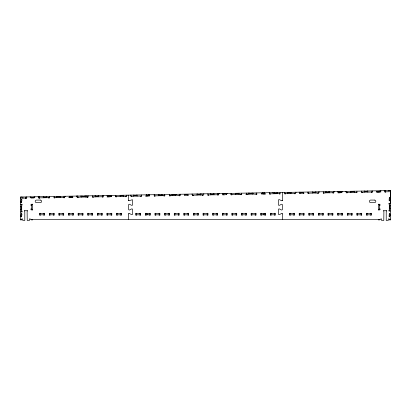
<?xml version="1.0" encoding="UTF-8"?>
<svg xmlns="http://www.w3.org/2000/svg" width="411" height="411" viewBox="0 0 411 411"><rect width="100%" height="100%" fill="white"/><g stroke="black" fill="none" stroke-linecap="round" stroke-linejoin="round"><path stroke-width="0.62" d="M26.689 198.076L20.565 198.184L20.55 197.033L390.429 190.576L390.45 203.286L388.914 203.286L388.914 204.056L389.294 204.056M146.378 194.978L146.871 194.968M149.28 195.215L149.183 194.788M128.607 219.31L128.607 213.915C129.208 212.251 131.988 215.945 132.578 214.27L132.578 209.276C131.982 207.601 129.218 211.3 128.607 209.625L128.607 204.627C129.203 202.957 131.988 206.651 132.578 204.981L132.47 199.71L128.992 200.717L128.638 200.481L128.607 195.143M282.403 192.461L282.408 200.337C281.802 202.001 279.028 198.308 278.432 199.982L278.432 204.981C279.028 206.651 281.812 202.957 282.408 204.627L282.408 209.625C281.807 211.3 279.043 207.601 278.432 209.276L278.432 214.27C279.028 215.945 281.802 212.251 282.408 213.915L282.408 219.31M21.141 199.443C23.201 197.701 20.303 207.319 21.141 199.443L21.716 199.443M21.711 202.063L20.565 202.007M21.141 213.859C23.309 212.168 20.18 221.632 21.141 213.859L21.716 213.859M389.294 197.84C391.395 196.119 388.41 205.675 389.294 197.84L389.875 197.84M389.294 213.859C391.431 212.158 388.385 221.647 389.294 213.859L389.875 213.859M128.607 213.915L128.92 213.54M282.408 200.337L282.09 200.712M146.47 194.978L146.871 194.824L146.876 195.112M149.265 194.927L148.777 194.793L148.787 195.225M148.782 195.081L149.044 194.932M148.957 194.932L148.864 194.793M111.006 196.607C112.835 193.92 100.865 198.364 111.402 196.597M261.571 193.401L261.581 193.977C271.25 195.03 259.716 191.552 261.601 193.977M380.206 191.901C381.228 190.57 377.113 191.654 376.83 191.408C375.839 192.677 381.105 192.43 380.144 191.331L376.938 191.387L376.949 191.963M149.455 195.934C151.212 193.432 139.951 197.357 149.455 195.934L149.434 195.359L146.234 195.415L146.244 195.99M187.904 194.686C187.575 195.919 188.649 194.783 187.894 194.686C182.715 193.884 183.789 196.453 188.295 195.256M226.353 194.593C228.275 192.096 216.72 196.011 226.353 194.593L226.343 193.437M341.7 192.579C343.534 189.99 332.134 194.054 341.7 192.579L341.685 191.423M34.113 197.372C23.006 198.035 41.979 197.717 30.892 197.429L30.917 198.004L34.123 197.948L34.103 196.792M111.006 196.026L107.805 196.083L107.816 196.664M303.246 192.672L303.308 193.247L303.534 192.959L303.241 192.677L299.989 192.733L299.999 193.304L300.03 192.153M38.798 197.866L49.531 197.681M53.949 197.604L64.763 197.414M68.791 197.342C81.147 196.771 61.46 196.987 72.557 197.28L72.562 196.699L69.361 196.756L69.372 197.331M76.996 197.198L88.17 197.003M92.398 196.931L103.392 196.741M115.63 196.525L126.424 196.335M131.037 196.258L141.435 196.073M165.063 195.662L154.253 195.852L154.233 194.696L154.264 196.237L155.034 196.222L155.029 195.836M169.291 195.59L180.29 195.395M192.528 195.184L203.126 194.999M207.74 194.917L218.447 194.732M230.741 194.516L241.76 194.326M245.799 194.254L256.777 194.064M280.019 193.658L269.595 193.838L269.575 192.682L269.616 194.223L270.381 194.208L270.376 193.822M284.633 193.576L295.247 193.391M299.285 193.319L304.022 193.237M318.468 192.985L308.039 193.165L308.039 192.014L308.065 193.55L308.836 193.535L308.825 193.155M323.277 192.903L334.081 192.713M338.114 192.641L342.091 192.574M346.124 192.502L356.918 192.312M361.531 192.235L372.145 192.05L372.125 190.894L372.15 192.435L371.38 192.446L371.374 192.06M376.183 191.978L380.925 191.896M390.45 191.726L384.937 191.824L384.937 190.668L384.963 192.209L385.734 192.194L385.729 191.809M389.294 190.54L390.45 190.54L390.45 220.075M21.716 197.064L20.565 197.064L20.565 220.075M389.294 200.404L389.875 200.404M20.565 204.246L22.102 204.246L22.102 205.017L21.716 205.017M32.484 204.57L30.943 204.57L30.943 205.336L31.328 205.336M378.531 204.57L380.067 204.57L380.067 205.336L379.682 205.336M389.294 205.346L390.45 205.33M390.45 205.788L389.875 205.788L389.875 208.48L390.45 208.48M20.565 206.291L21.429 206.291M20.565 206.307L21.716 206.307M20.565 206.748L21.141 206.748L21.141 209.44L20.565 209.44M31.328 208.927L30.943 208.927L30.943 209.697L32.484 209.697M379.682 208.927L380.067 208.927L380.067 209.697L378.531 209.697M389.294 208.916L390.45 208.916M20.565 209.877L21.716 209.877M389.294 210.206L388.914 210.206L388.914 210.977L390.45 210.977M21.716 211.167L22.102 211.167L22.102 211.937L20.565 211.937M39.692 213.669L44.501 213.669M49.305 213.669L54.113 213.669M58.917 213.669L63.726 213.669M68.529 213.669L73.338 213.669M78.141 213.669L82.95 213.669M87.754 213.669L92.562 213.669M97.366 213.669L102.175 213.669M106.978 213.669L111.787 213.669M116.59 213.669L121.399 213.669M135.815 213.669L140.624 213.669M145.427 213.669L150.236 213.669M155.039 213.669L159.848 213.669M164.652 213.669L169.46 213.669M174.269 213.669L179.073 213.669M183.881 213.669L188.685 213.669M193.494 213.669L198.297 213.669M203.106 213.669L207.909 213.669M212.718 213.669L217.522 213.669M222.33 213.669L227.134 213.669M231.943 213.669L236.746 213.669M241.555 213.669L246.359 213.669M251.167 213.669L255.971 213.669M260.78 213.669L265.583 213.669M270.392 213.669L275.195 213.669M289.616 213.669L294.42 213.669M299.229 213.669L304.032 213.669M308.841 213.669L313.644 213.669M318.453 213.669L323.257 213.669M328.065 213.669L332.869 213.669M337.678 213.669L342.486 213.669M347.29 213.669L352.099 213.669M356.902 213.669L361.711 213.669M366.514 213.669L371.323 213.669M39.692 214.819L44.501 214.819M49.305 214.819L54.113 214.819M58.917 214.819L63.726 214.819M68.529 214.819L73.338 214.819M78.141 214.819L82.95 214.819M87.754 214.819L92.562 214.819M97.366 214.819L102.175 214.819M106.978 214.819L111.787 214.819M116.59 214.819L121.399 214.819M135.815 214.819L140.624 214.819M145.427 214.819L150.236 214.819M155.039 214.819L159.848 214.819M164.652 214.819L169.46 214.819M174.269 214.819L179.073 214.819M183.881 214.819L188.685 214.819M193.494 214.819L198.297 214.819M203.106 214.819L207.909 214.819M212.718 214.819L217.522 214.819M222.33 214.819L227.134 214.819M231.943 214.819L236.746 214.819M241.555 214.819L246.359 214.819M251.167 214.819L255.971 214.819M260.78 214.819L265.583 214.819M270.392 214.819L275.195 214.819M289.616 214.819L294.42 214.819M299.229 214.819L304.032 214.819M308.841 214.819L313.644 214.819M318.453 214.819L323.257 214.819M328.065 214.819L332.869 214.819M337.678 214.819L342.486 214.819M347.29 214.819L352.099 214.819M356.902 214.819L361.711 214.819M366.514 214.819L371.323 214.819M20.565 215.718L20.853 215.718M390.162 215.718L390.45 215.718M21.141 216.422L21.716 216.422M389.294 216.422L389.875 216.422M20.565 219.197L20.853 219.197M390.162 219.197L390.45 219.197M20.565 219.31L22.744 218.924L22.744 220.46L24.799 220.46L24.799 211.105L24.413 211.105L24.413 210.334L27.491 210.334L27.491 211.105L27.105 211.105L27.229 220.46L29.474 220.46L29.474 218.924L30.239 218.924L30.239 219.31L380.771 219.31L380.771 218.924L381.542 218.924L381.542 220.46L383.787 220.46L383.91 211.105L383.525 211.105L383.525 210.334L386.597 210.334L386.597 211.105L386.217 211.105L386.217 220.46L388.272 220.46L388.272 218.924L390.45 219.31M282.09 213.54L282.408 213.92M128.92 200.712L128.607 200.332M149.26 194.783L149.275 195.071M388.955 190.601L388.965 190.987M388.57 190.606L388.575 190.894M385.497 190.663L385.503 190.951M384.172 190.683L384.177 190.971M380.905 190.74L380.91 191.028M380.134 190.755L380.139 191.043M367.783 190.971L367.783 192.122M367.326 190.976L367.336 191.557L364.644 191.603L364.634 191.023M364.197 191.033L364.218 192.184M362.497 192.214L362.502 192.6L361.737 192.615L361.706 191.074M356.902 191.161L356.928 192.697L356.162 192.713L356.152 192.327M354.38 191.202L354.416 192.358M353.943 191.213L353.953 191.788L351.261 191.834L351.251 191.259M350.809 191.264L350.83 192.42M350.794 191.269L350.809 192.23M347.274 192.482L347.285 192.867L346.514 192.877L346.488 191.341L346.509 192.497M347.054 191.906L347.064 192.487M345.723 191.356L345.733 191.932M342.455 191.413L342.461 191.701M338.479 191.48L338.5 192.636M337.714 191.495L337.719 191.88M334.446 191.552L334.451 191.839M333.675 191.567L333.701 193.103L332.931 193.119L332.925 192.733M333.095 192.44L333.1 192.728M329.334 191.834L329.35 192.795M329.314 191.639L329.334 192.795M328.877 191.649L328.887 192.225L326.195 192.271L326.185 191.696M325.748 191.706L325.769 192.857M324.048 192.887L324.053 193.273L323.287 193.283L323.257 191.747M319.219 191.819L319.229 192.394M318.453 191.829L318.479 193.37L317.708 193.381L317.703 192.995M315.931 191.875L315.951 193.026M315.494 191.88L315.499 192.461L312.812 192.507L312.802 191.932M312.345 191.937L312.381 193.093M299.265 192.168L299.275 192.744M295.997 192.225L296.002 192.512M295.781 192.225L295.792 192.805M295.226 192.235L295.252 193.776L294.482 193.787L294.476 193.401M290.88 192.312L290.901 193.468L290.865 192.312M290.428 192.322L290.438 192.898L287.746 192.944L287.736 192.369M287.299 192.374L287.32 193.53M285.599 193.56L285.604 193.941L284.833 193.956L284.808 192.42M280.004 192.502L280.03 194.038L279.259 194.054L279.254 193.668M277.482 192.548L277.502 193.699M277.04 192.554L277.05 193.129L274.363 193.175L274.353 192.6M273.911 192.61L273.932 193.761M272.812 192.625L272.822 193.011M264.766 192.769L264.787 193.92M264.612 192.769L264.622 193.057M264.119 192.78L264.124 193.067M263.168 192.795L263.174 193.083M263.174 193.37L263.184 193.951M262.65 192.805L262.655 193.093M262.213 192.81L262.218 193.103M256.772 192.908L256.803 194.444L256.032 194.46L256.027 194.074M253.52 193.155L253.525 193.54M252.416 192.985L252.436 194.136M251.979 192.99L251.989 193.566L249.297 193.617L249.287 193.036M248.85 193.047L248.871 194.198M248.835 193.237L248.84 193.622M248.136 193.057L248.141 193.442M247.15 194.228L247.155 194.614L246.384 194.629L246.353 193.088L246.379 194.244M241.55 193.175L241.581 194.711L240.81 194.727L240.805 194.341M239.032 193.216L239.053 194.372M238.591 193.227L238.601 193.802L235.914 193.848L235.904 193.273M235.462 193.278L235.482 194.434M231.927 194.495L231.932 194.881L231.167 194.891L231.141 193.355L231.167 194.511M227.108 193.427L227.119 193.812M223.137 193.494L223.158 194.65M222.372 193.509L222.377 193.797M219.104 193.566L219.109 193.951M218.888 193.571L218.893 193.858M218.323 193.581L218.349 195.117L217.583 195.133L217.573 194.747M217.738 193.591L217.743 193.879M213.972 193.653L213.992 194.809M213.535 193.663L213.545 194.239L210.853 194.285L210.843 193.709M210.406 193.715L210.427 194.871M208.701 194.901L208.706 195.287L207.935 195.297L207.915 193.761M203.877 193.833L203.882 194.218M203.106 193.843L203.132 195.384L202.361 195.395L202.356 195.009M201.303 193.874L201.308 194.259M200.589 193.889L200.609 195.04M200.147 193.894L200.157 194.475L197.47 194.521L197.46 193.941M197.018 193.951L197.039 195.102M193.478 195.168L193.483 195.549L192.718 195.564L192.692 194.028L192.718 195.179M191.927 194.038L191.932 194.326M184.698 194.742L184.709 195.317M180.65 194.239L180.66 194.619M180.439 194.239L180.45 194.819M179.874 194.249L179.9 195.79L179.134 195.8L179.124 195.415M176.622 194.305L176.627 194.691M175.523 194.326L175.543 195.477M175.086 194.331L175.096 194.912L172.404 194.958L172.394 194.382M171.957 194.388L171.973 195.544M170.246 195.569L170.257 195.955L169.486 195.97L169.46 194.434M164.657 194.516L164.683 196.052L163.912 196.068L163.907 195.682M162.14 194.557L162.16 195.713M161.698 194.567L161.708 195.143L159.021 195.189L159.011 194.614M158.569 194.624L158.589 195.775M149.039 194.788L149.044 195.076M148.957 194.788L148.962 195.076M148.34 194.799L148.345 195.086M147.832 195.384L147.842 195.965M146.383 194.835L146.378 195.122M141.425 194.922L141.451 196.458L140.68 196.473L140.675 196.088M137.079 194.999L137.099 196.15M136.637 195.004L136.647 195.579L133.955 195.631L133.945 195.05M133.508 195.061L133.529 196.211M131.797 196.242L131.808 196.628L131.037 196.643L131.011 195.102M130.246 195.117L130.256 195.502M126.978 195.174L126.989 195.559M126.213 195.189L126.234 196.725L125.463 196.741L125.458 196.355M123.69 195.23L123.711 196.386M123.254 195.24L123.264 195.816L120.572 195.862L120.562 195.287M120.125 195.292L120.146 196.448M116.58 196.509L116.585 196.895L115.815 196.905L115.789 195.369L115.82 196.52M116.375 196.222L116.38 196.515M111.766 195.441L111.771 195.821M110.996 195.451L111.016 196.607M107.795 195.508L107.8 195.893M107.024 195.523L107.03 195.811M103.757 195.579L103.762 195.867M102.976 195.59L103.002 197.131L102.231 197.146L102.226 196.761M102.39 195.6L102.396 195.893M98.65 195.667L98.655 196.823M98.193 195.677L98.203 196.253L95.511 196.299L95.501 195.723M95.064 195.728L95.085 196.884M93.348 196.915L93.354 197.301L92.588 197.311L92.562 195.775M88.535 195.847L88.545 196.227M87.769 195.857L87.779 197.398L87.014 197.408L87.004 197.023M86.346 195.883L86.356 196.268M85.961 195.888L85.971 196.273M85.262 195.903L85.267 197.054M84.81 195.908L84.82 196.484L82.128 196.535L82.118 195.955M81.681 195.965L81.702 197.116M80.582 195.985L80.587 196.366M78.131 197.177L78.136 197.563L77.366 197.578L77.34 196.042M77.915 196.032L77.92 196.319M77.36 196.042L77.376 197.193M76.759 196.052L76.765 196.34M76.59 196.052L76.595 196.34M65.313 196.247L65.318 196.54M64.527 196.263L64.553 197.804L63.782 197.814L63.777 197.429M63.946 196.273L63.952 196.561M63.962 197.136L63.967 197.429M60.201 196.34L60.206 197.491M59.744 196.345L59.754 196.926L57.062 196.972L57.052 196.396M56.6 196.401L56.636 197.552M54.899 197.583L54.904 197.968L54.139 197.984L54.108 196.448M49.32 196.53L49.33 198.066L48.565 198.081L48.555 197.696M46.797 196.571L46.818 197.727M46.361 196.581L46.371 197.157L43.679 197.203L43.669 196.628M43.232 196.633L43.253 197.789M39.677 197.85L39.687 198.236L38.917 198.246L38.891 196.71L38.927 197.866M39.466 196.699L39.471 196.987M39.482 197.568L39.487 197.855M38.31 196.72L38.315 197.008M38.141 196.725L38.146 197.013M34.873 196.782L34.878 197.069M30.902 196.848L30.907 197.234M30.131 196.864L30.137 197.152M26.864 196.92L26.869 197.208M26.114 198.087L26.093 196.936L26.104 198.472L25.333 198.487L25.328 198.102M25.513 197.809L25.518 198.097M22.872 196.992L22.893 198.143M389.294 203.286L389.294 210.977M389.294 219.197L389.294 220.075M379.682 204.57L379.682 209.697M379.682 219.279L379.682 220.075M379.302 204.57L379.302 204.185L378.531 204.185L378.531 210.078L379.302 210.078L379.302 209.697M378.531 219.279L378.531 220.075M370.552 213.669L370.552 213.283L371.323 213.283L371.323 215.205L370.552 215.205L370.552 214.819M367.285 213.669L367.285 213.283L366.514 213.283L366.514 215.205L367.285 215.205L367.285 214.819M360.94 213.669L360.94 213.283L361.711 213.283L361.711 215.205L360.94 215.205L360.94 214.819M357.673 213.669L357.673 213.283L356.902 213.283L356.902 215.205L357.673 215.205L357.673 214.819M351.328 213.669L351.328 213.283L352.099 213.283L352.099 215.205L351.328 215.205L351.328 214.819M348.06 213.669L348.06 213.283L347.29 213.283L347.29 215.205L348.06 215.205L348.06 214.819M341.716 213.669L341.716 213.283L342.486 213.283L342.486 215.205L341.716 215.205L341.716 214.819M338.448 213.669L338.448 213.283L337.678 213.283L337.678 215.205L338.448 215.205L338.448 214.819M332.103 213.669L332.103 213.283L332.869 213.283L332.869 215.205L332.103 215.205L332.103 214.819M328.836 213.669L328.836 213.283L328.065 213.283L328.065 215.205L328.836 215.205L328.836 214.819M322.491 213.669L322.491 213.283L323.257 213.283L323.257 215.205L322.491 215.205L322.491 214.819M319.224 213.669L319.224 213.283L318.453 213.283L318.453 215.205L319.224 215.205L319.224 214.819M312.879 213.669L312.879 213.283L313.644 213.283L313.644 215.205L312.879 215.205L312.879 214.819M309.611 213.669L309.611 213.283L308.841 213.283L308.841 215.205L309.611 215.205L309.611 214.819M303.267 213.669L303.267 213.283L304.032 213.283L304.032 215.205L303.267 215.205L303.267 214.819M299.999 213.669L299.999 213.283L299.229 213.283L299.229 215.205L299.999 215.205L299.999 214.819M293.654 213.669L293.654 213.283L294.42 213.283L294.42 215.205L293.654 215.205L293.654 214.819M290.387 213.669L290.387 213.283L289.616 213.283L289.616 215.205L290.387 215.205L290.387 214.819M274.43 213.669L274.43 213.283L275.195 213.283L275.195 215.205L274.43 215.205L274.43 214.819M271.157 213.669L271.157 213.283L270.392 213.283L270.392 215.205L271.157 215.205L271.157 214.819M264.818 213.669L264.818 213.283L265.583 213.283L265.583 215.205L264.818 215.205L264.818 214.819M264.633 213.669L264.592 213.956M264.54 213.669L264.54 213.956M263.184 213.669L263.184 214.819M261.545 213.669L261.545 213.283L260.78 213.283L260.78 215.205L261.545 215.205L261.545 214.819M255.205 213.669L255.205 213.283L255.971 213.283L255.971 215.205L255.205 215.205L255.205 214.819M251.933 213.669L251.933 213.283L251.167 213.283L251.167 215.205L251.933 215.205L251.933 214.819M245.593 213.669L245.593 213.283L246.359 213.283L246.359 215.205L245.593 215.205L245.593 214.819M242.32 213.669L242.32 213.283L241.555 213.283L241.555 215.205L242.32 215.205L242.32 214.819M235.981 213.669L235.981 213.283L236.746 213.283L236.746 215.205L235.981 215.205L235.981 214.819M232.708 213.669L232.708 213.283L231.943 213.283L231.943 215.205L232.708 215.205L232.708 214.819M226.363 213.669L226.363 213.283L227.134 213.283L227.134 215.205L226.363 215.205L226.363 214.819M223.096 213.669L223.096 213.283L222.33 213.283L222.33 215.205L223.096 215.205L223.096 214.819M216.751 213.669L216.751 213.283L217.522 213.283L217.522 215.205L216.751 215.205L216.751 214.819M213.484 213.669L213.484 213.283L212.718 213.283L212.718 215.205L213.484 215.205L213.484 214.819M207.139 213.669L207.139 213.283L207.909 213.283L207.909 215.205L207.139 215.205L207.139 214.819M203.871 213.669L203.871 213.283L203.106 213.283L203.106 215.205L203.871 215.205L203.871 214.819M197.527 213.669L197.527 213.283L198.297 213.283L198.297 215.205L197.527 215.205L197.527 214.819M194.259 213.669L194.259 213.283L193.494 213.283L193.494 215.205L194.259 215.205L194.259 214.819M187.914 213.669L187.914 213.283L188.685 213.283L188.685 215.205L187.914 215.205L187.914 214.819M184.647 213.669L184.647 213.283L183.881 213.283L183.881 215.205L184.647 215.205L184.647 214.819M178.302 213.669L178.302 213.283L179.073 213.283L179.073 215.205L178.302 215.205L178.302 214.819M175.035 213.669L175.035 213.283L174.269 213.283L174.269 215.205L175.035 215.205L175.035 214.819M168.69 213.669L168.69 213.283L169.46 213.283L169.46 215.205L168.69 215.205L168.69 214.819M165.422 213.669L165.422 213.283L164.652 213.283L164.652 215.205L165.422 215.205L165.422 214.819M159.078 213.669L159.078 213.283L159.848 213.283L159.848 215.205L159.078 215.205L159.078 214.819M155.81 213.669L155.81 213.283L155.039 213.283L155.039 215.205L155.81 215.205L155.81 214.819M149.465 213.669L149.465 213.283L150.236 213.283L150.236 215.205L149.465 215.205L149.465 214.819M147.832 213.669L147.832 214.819M146.475 213.669L146.475 213.956M146.393 213.669L146.424 213.956M146.198 213.669L146.198 213.283L145.427 213.283L145.427 215.205L146.198 215.205L146.198 214.819M139.853 213.669L139.853 213.283L140.624 213.283L140.624 215.205L139.853 215.205L139.853 214.819M136.586 213.669L136.586 213.283L135.815 213.283L135.815 215.205L136.586 215.205L136.586 214.819M120.629 213.669L120.629 213.283L121.399 213.283L121.399 215.205L120.629 215.205L120.629 214.819M117.361 213.669L117.361 213.283L116.59 213.283L116.59 215.205L117.361 215.205L117.361 214.819M111.016 213.669L111.016 213.283L111.787 213.283L111.787 215.205L111.016 215.205L111.016 214.819M107.749 213.669L107.749 213.283L106.978 213.283L106.978 215.205L107.749 215.205L107.749 214.819M101.404 213.669L101.404 213.283L102.175 213.283L102.175 215.205L101.404 215.205L101.404 214.819M98.137 213.669L98.137 213.283L97.366 213.283L97.366 215.205L98.137 215.205L98.137 214.819M91.792 213.669L91.792 213.283L92.562 213.283L92.562 215.205L91.792 215.205L91.792 214.819M88.524 213.669L88.524 213.283L87.754 213.283L87.754 215.205L88.524 215.205L88.524 214.819M82.179 213.669L82.179 213.283L82.95 213.283L82.95 215.205L82.179 215.205L82.179 214.819M78.912 213.669L78.912 213.283L78.141 213.283L78.141 215.205L78.912 215.205L78.912 214.819M72.567 213.669L72.567 213.283L73.338 213.283L73.338 215.205L72.567 215.205L72.567 214.819M69.3 213.669L69.3 213.283L68.529 213.283L68.529 215.205L69.3 215.205L69.3 214.819M62.955 213.669L62.955 213.283L63.726 213.283L63.726 215.205L62.955 215.205L62.955 214.819M59.687 213.669L59.687 213.283L58.917 213.283L58.917 215.205L59.687 215.205L59.687 214.819M53.343 213.669L53.343 213.283L54.113 213.283L54.113 215.205L53.343 215.205L53.343 214.819M50.075 213.669L50.075 213.283L49.305 213.283L49.305 215.205L50.075 215.205L50.075 214.819M43.73 213.669L43.73 213.283L44.501 213.283L44.501 215.205L43.73 215.205L43.73 214.819M40.463 213.669L40.463 213.283L39.692 213.283L39.692 215.205L40.463 215.205L40.463 214.819M32.484 219.279L32.484 220.075M31.714 204.57L31.714 204.185L32.484 204.185L32.484 210.078L31.714 210.078L31.714 209.697M31.328 204.57L31.328 209.697M31.328 219.279L31.328 220.075M21.716 204.246L21.716 211.937M21.716 219.197L21.716 220.075M40.335 200.085L36.487 200.085A1.279 1.279 0 0 0 35.207 201.364A1.279 1.279 0 0 0 36.487 202.649L40.335 202.649A1.279 1.279 0 0 0 41.614 201.364A1.279 1.279 0 0 0 40.335 200.085M374.524 200.085L370.681 200.085A1.279 1.279 0 0 0 369.397 201.364A1.279 1.279 0 0 0 370.681 202.649L374.524 202.649A1.279 1.279 0 0 0 375.808 201.364A1.279 1.279 0 0 0 374.524 200.085"/></g></svg>
